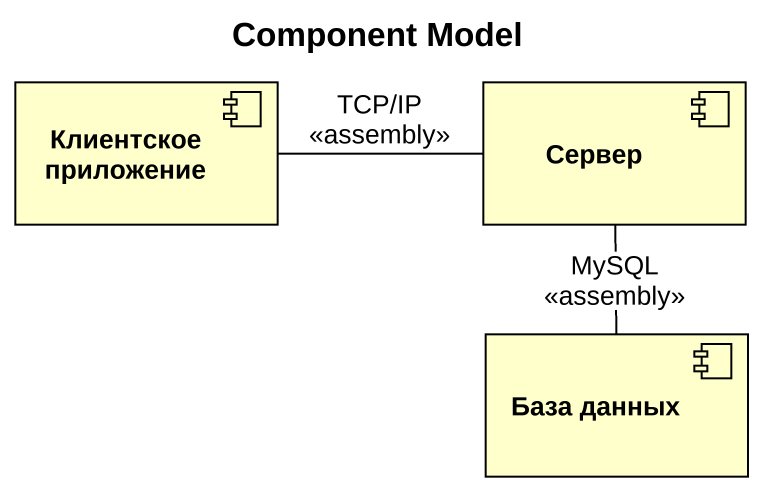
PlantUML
@startuml
title Component Model
component "Клиентское приложение" as Клиентское_приложение
component Сервер
component "База данных" as База_данных
Клиентское_приложение -right- Сервер : TCP/IP\n<<assembly>>
Сервер -- База_данных : MySQL\n<<assembly>>
@enduml
